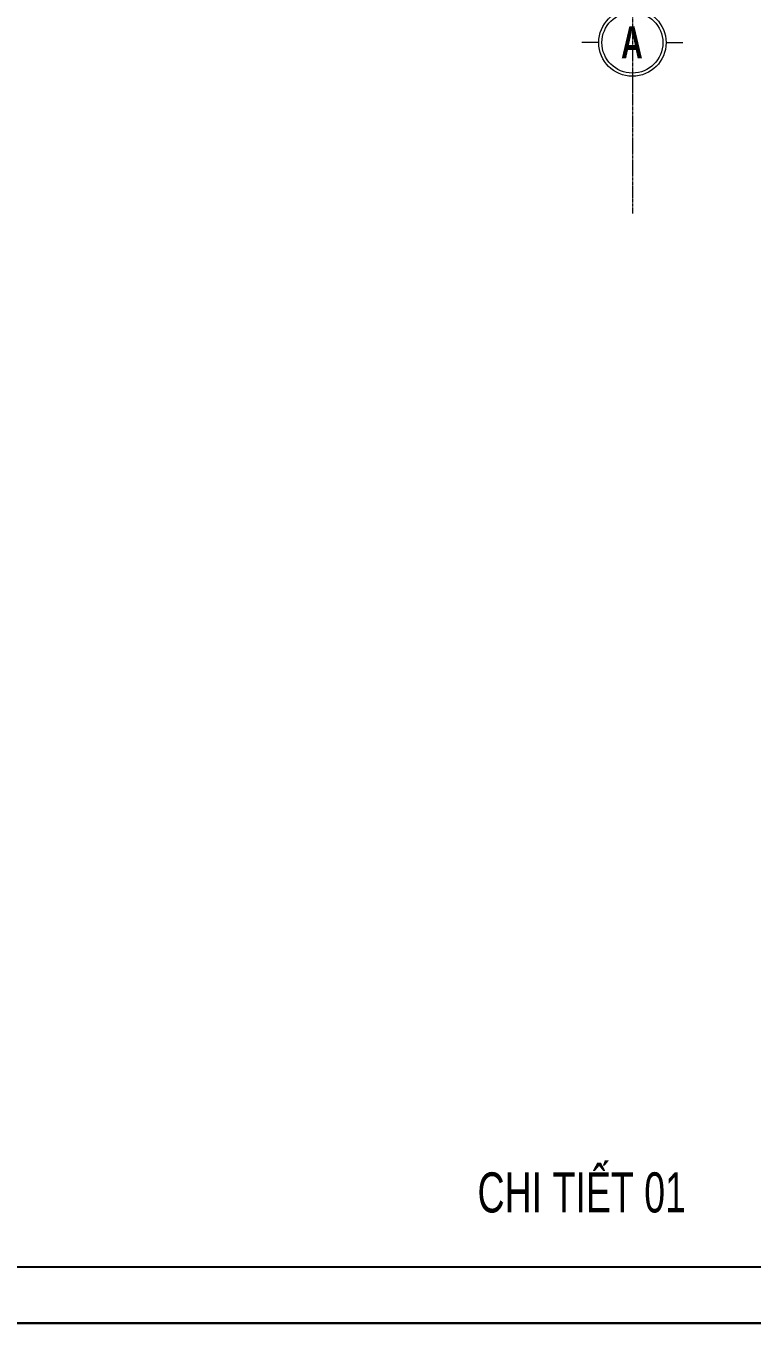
# Model space of a CAD drawing. Header units: millimetres. Extents: x 1336014 to 2939047, y -333549 to -60566.
# Drawn here: x 1377135 to 1379401, y -178396 to -174350 of the extents above; entities that cross this region are included whole.
import ezdxf

# ---------------------------------------------------------------- set-up
doc = ezdxf.new("R2010")
doc.units = ezdxf.units.MM
doc.header["$MEASUREMENT"] = 0
doc.linetypes.add('CENTER2', pattern=[1.125, 0.75, -0.125, 0.125, -0.125])
for name, color, linetype, lineweight in [('05.Text', 253, 'Continuous', 18), ('10.truc', 250, 'CENTER2', 20), ('11.Khung bo', 32, 'Continuous', 50), ('12.Khung', 36, 'Continuous', 25)]:
    doc.layers.add(name, color=color, linetype=linetype, lineweight=lineweight)
doc.layers.add('Tpl_Bound', color=1, linetype='Continuous', plot=False)
doc.styles.add('AVANTHB', font='')
doc.styles.add('TT5_Ghi chu 1', font='', dxfattribs={"width": 0.7, "height": 240})
doc.styles.get('AVANTHB').set_extended_font_data('.VnAvantH', bold=True)
doc.styles.get('TT5_Ghi chu 1').set_extended_font_data('.VnBlackH')

# ---------------------------------------------------------------- blocks, each defined once
blk = doc.blocks.new('100')
at = {"layer": '11.Khung bo', "const_width": 26.7}
blk.add_lwpolyline([(1860913, -945240), (1860913, -916940), (1896063, -916940), (1896063, -945240)], close=True, dxfattribs=at)
blk.add_lwpolyline([(1860913, -945240), (1860913, -916940), (1896063, -916940), (1896063, -945240)], close=True, dxfattribs=at)
blk.add_lwpolyline([(1860913, -945240), (1860913, -916940), (1896063, -916940), (1896063, -945240)], close=True, dxfattribs=at)
at = {"layer": '12.Khung'}
blk.add_lwpolyline([(1901579, -945940), (1901579, -916240), (1859580, -916240), (1859580, -945940)], close=True, dxfattribs=at)
blk.add_lwpolyline([(1901579, -945940), (1901579, -916240), (1859580, -916240), (1859580, -945940)], close=True, dxfattribs=at)
blk.add_lwpolyline([(1901579, -945940), (1901579, -916240), (1859580, -916240), (1859580, -945940)], close=True, dxfattribs=at)
blk = doc.blocks.new('DANHTRUC')
for p, q in [((980383, -947347), (980383, -947137)), ((979963, -947767), (979753, -947767)), ((980803, -947767), (981013, -947767)), ((980383, -948187), (980383, -948397))]:
    blk.add_line(p, q)
for radius in [420, 380]:
    blk.add_circle((980383, -947767), radius)

msp = doc.modelspace()

# ---------------------------------------------------------------- linework, layer by layer
at = {"layer": '10.truc'}
msp.add_line((1379027.3, -171845.9), (1379027.3, -174935), dxfattribs=at)
at = {"layer": 'Tpl_Bound', "color": 1}
msp.add_lwpolyline([(1371166, -178395.9), (1371166, -170971), (1381665.9, -170971), (1381665.9, -178395.9)], close=True, dxfattribs=at)

# ---------------------------------------------------------------- block references
at = {"layer": '05.Text', "xscale": 0.25, "yscale": 0.25, "zscale": 0.25}
for name, p in [('100', (906271.1, 58089)), ('DANHTRUC', (1133931.5, 62539.6))]:
    msp.add_blockref(name, p, dxfattribs=at)

# ---------------------------------------------------------------- texts
at = {"layer": '05.Text', "width": 0.7}
for s, height, style, p in [('a', 100, 'AVANTHB', (1378991.9, -174450.8)), ('chi tiÕt 01', 125, 'TT5_Ghi chu 1', (1378544.1, -178051))]:
    msp.add_text(s, height=height, dxfattribs=dict(at, style=style)).set_placement(p)

doc.saveas('drawing.dxf')
